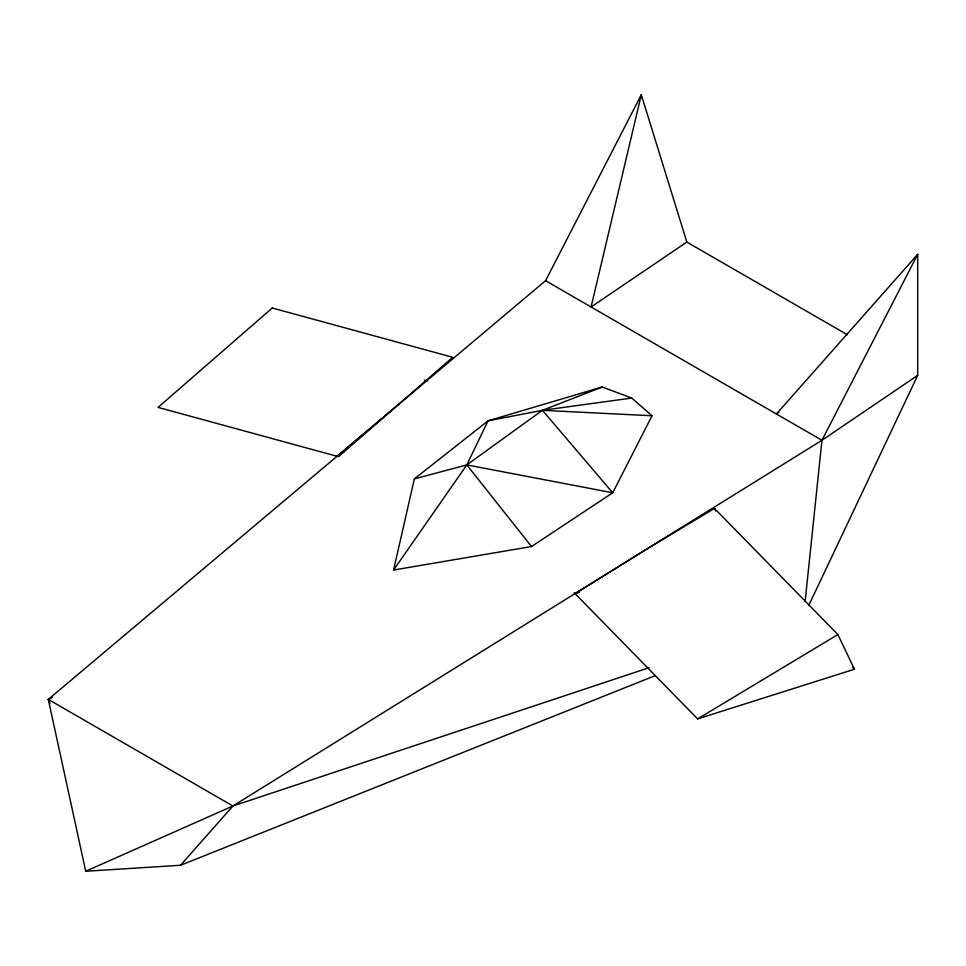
<?xml version="1.0" encoding="UTF-8"?>
<svg xmlns="http://www.w3.org/2000/svg" width="966" height="966" viewBox="0 0 966 966"><rect width="100%" height="100%" fill="white"/><g stroke="black" fill="none" stroke-linecap="round" stroke-linejoin="round"><path stroke-width="1.45" d="M805.125 601.456L821.957 440.279L917.7 254.336L917.7 375.351L808.723 605.489M393.585 570.025L414.366 478.895L488.059 420.814L602.216 387.004L631.728 398.064L652.038 415.766L612.722 492.781L531.529 546.539L393.585 570.025L466.82 464.912L488.059 420.814L542.433 410.309L631.728 398.064M916.396 257.041L917.7 254.336L776.435 413.991L778.922 412.313M655.165 675.669L180.545 865.27L85.733 871.247L48.3 699.408L545.561 280.708L641.303 94.753L686.838 242.068L847.375 334.755M180.545 865.27L232.915 805.994L821.957 440.279L917.7 375.351M337.182 456.302L395.601 406.976M686.838 242.068L591.083 306.983L641.303 94.753L641.303 97.747M574.19 592.738L697.633 718.897L854.463 669.221L837.884 634.553L714.442 508.406L644.31 550.572L575.096 593.667L579.383 592.255M697.633 718.897L837.884 634.553M50.003 703.586L48.3 699.408L52.333 697.367M85.733 871.247L232.915 805.994L649.104 667.699M602.216 387.004L542.433 410.309L466.82 464.912L414.366 478.895M652.038 415.766L542.433 410.309L612.722 492.781L466.82 464.912L531.529 546.539M424.352 380.181L427.262 380.978M545.561 280.708L821.957 440.279M48.3 699.408L232.915 805.994M852.35 667.071L854.463 669.221M714.442 508.406L715.709 511.062M272.255 307.997L158.074 407.386L338.511 456.676L452.692 357.287L272.255 307.997"/></g></svg>
